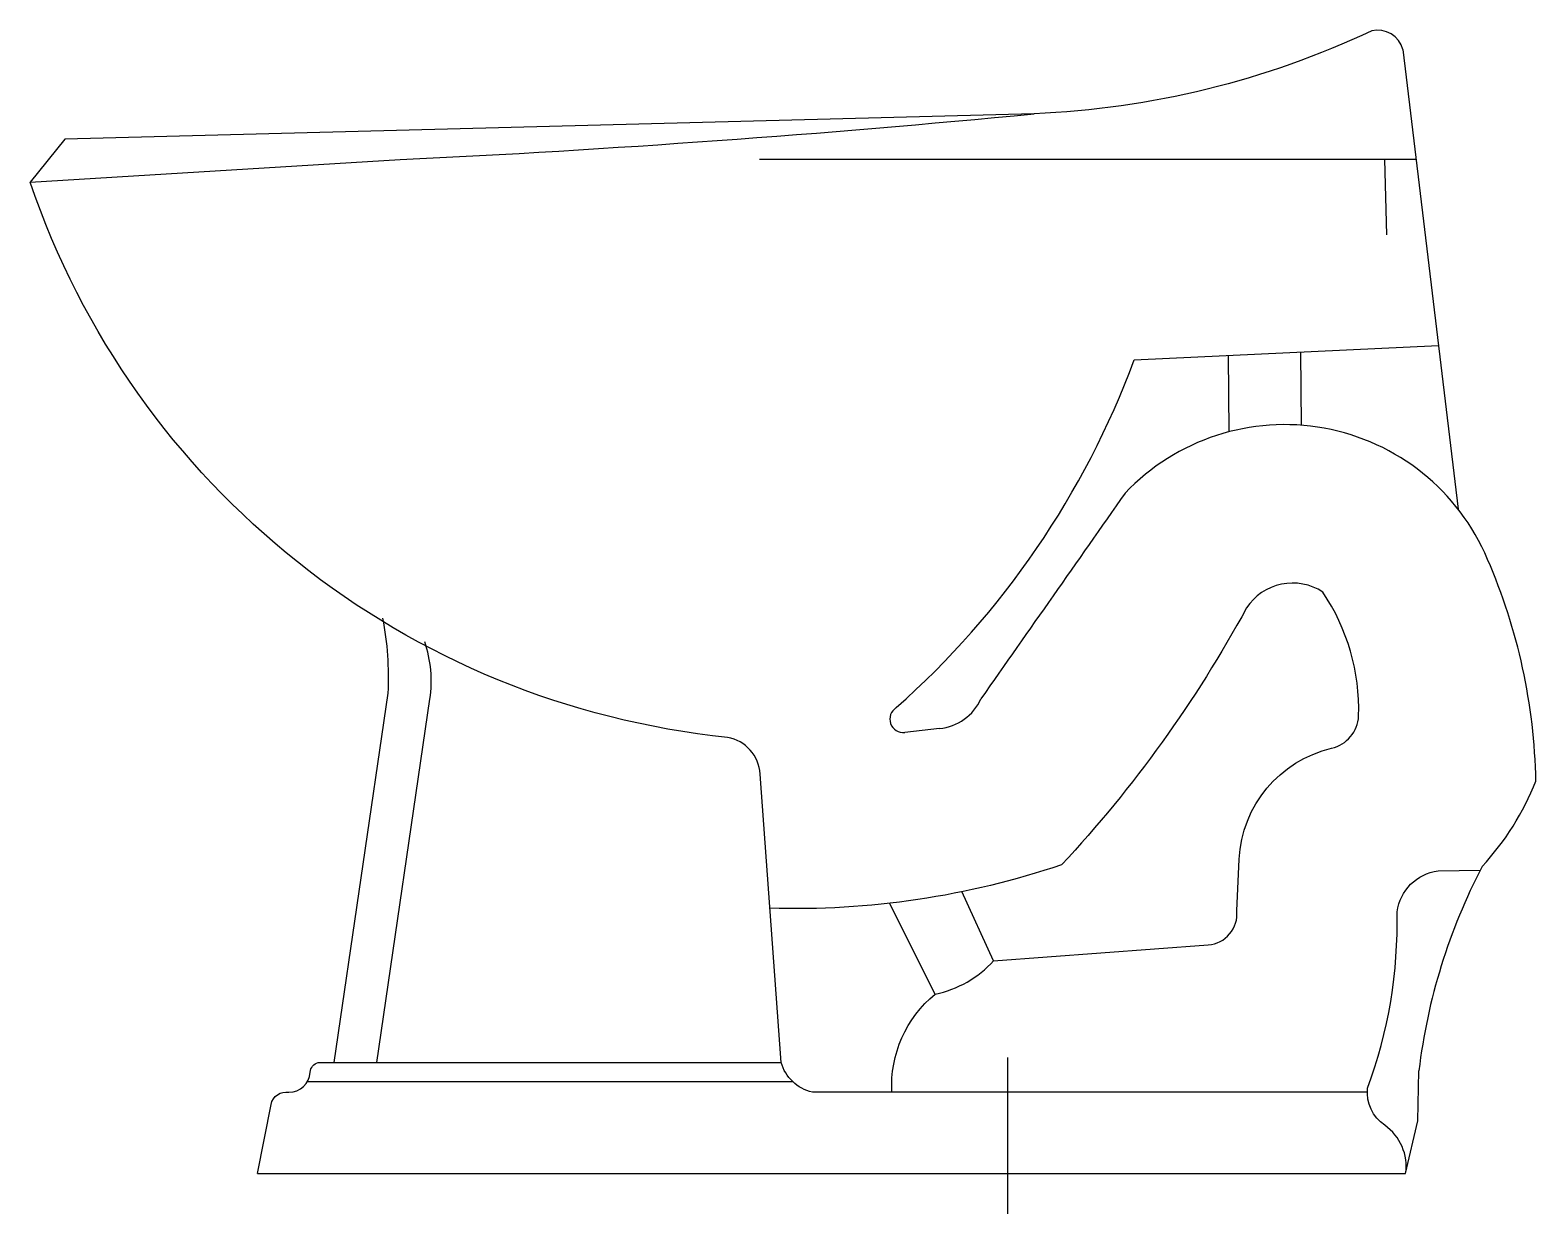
# Model space of a CAD drawing. Header units: millimetres. Extents: x 13.59 to 14.143, y -6.535 to -6.101.
import ezdxf

# ---------------------------------------------------------------- set-up
doc = ezdxf.new("R2010")
doc.units = ezdxf.units.MM
doc.header["$LTSCALE"] = 10

msp = doc.modelspace()

# ---------------------------------------------------------------- linework, layer by layer
for p, q in [((14.09458186075955, -6.107782664353373), (14.11486210504399, -6.276574115684634)), ((14.09941094171816, -6.148157778787958), (13.85822136238989, -6.148157778787958)), ((14.08871593494988, -6.175774966033432), (14.08791096224484, -6.148157778787956)), ((13.99590455895197, -6.22177340028013), (14.10763552654052, -6.216513217994157)), ((14.03084874465493, -6.248139879935987), (14.03056995640154, -6.220141388014095)), ((14.05740024412355, -6.245782380014905), (14.05713247818758, -6.218890851035983)), ((13.92437468305486, -6.357139608889456), (13.91169116078442, -6.358630599256943)), ((13.94427791593711, -6.44246846937614), (13.93260884133615, -6.417024670605148)), ((13.92283328095022, -6.454687083740824), (13.90620957429647, -6.421535807637291)), ((14.10008595117717, -6.501308049825498), (14.10045471883888, -6.482884566625872)), ((14.09560229614707, -6.520644056684946), (14.10008595117717, -6.501308049825498)), ((13.67388926603204, -6.520644056684958), (14.09560229614707, -6.520644056684959))]:
    msp.add_line(p, q)
at = {"color": 1}
msp.add_line((13.94931600620658, -6.477993003878592), (13.94931600620658, -6.535428419215058), dxfattribs=at)
for points in [[(14.08314058559762, -6.100911206310954, -0.09961077077029683), (13.95914336929815, -6.131396637081012), (13.60308302315264, -6.140644056684957), (13.59037796977021, -6.156523028817483), (13.72624465909184, -6.148212328390231, 0.0119460386224622), (13.95914336929815, -6.131396637081012, 3.572823478025861)], [(14.09458186075955, -6.107782664353373, 0.4101957363537143), (14.08314058559762, -6.100911206310954)], [(14.08154431520727, -6.490682306106475), (13.8776991285547, -6.490682306106475, -0.2789236239622031), (13.86626441371525, -6.479818129442835), (13.85851843886465, -6.373877832150415, 0.3473431455034268), (13.84653383696446, -6.360403789933899, -0.2930636841817605), (13.59037796977021, -6.156523028817483, 0.4647526150904502)], [(13.90688257746533, -6.490682306106475, -0.2381763226973072), (13.92283328095022, -6.454687083740824, 0.1594698328999457), (13.94427791593711, -6.44246846937614), (14.02311838098917, -6.436643375006925, 0.4173015645319942), (14.03361699817009, -6.424144901695302), (14.03451042744641, -6.405174008760826, -0.3352483774299982), (14.06841697398523, -6.364425531445322, 0.333932665771267), (14.07835472831579, -6.352539779616025, 0.1577171610191148), (14.06517198578707, -6.307047753180202, 0.4145494371953868), (14.03718586007856, -6.312886190367069, -0.06192769203411252), (13.96925647691962, -6.407240012918679, -0.08907396930223277), (13.86212370850439, -6.423186453056053, -0.08907396930223277)], [(13.70203873651241, -6.479818129442835), (13.72187322315978, -6.344147948617065, 0.06211864314223638), (13.71994576461474, -6.316653093077759, 0.8631256404315573)], [(13.71774234753315, -6.479818129442835), (13.73724821862475, -6.346395716994737, 0.118285533038414), (13.73533555770936, -6.325274243643824)], [(14.09560229614707, -6.520644056684946, 0.2852509175426745), (14.08793343712794, -6.502899677818805, -0.2703130477736583), (14.08160767796898, -6.489310769254205, 0.09543147530336525), (14.09244723061545, -6.42443982880525, -0.3362889581847689), (14.10750628838986, -6.409396880370993), (14.12300457809061, -6.409203329249609)], [(13.67388926603204, -6.520644056684946), (13.67888901260569, -6.495273067198058, -0.4065689679675829), (13.68545116283389, -6.490745879270849, 0.4014914257332206), (13.69326318110683, -6.483408668242946, -0.3301155695998683), (13.69623172061109, -6.479818129442835), (13.86626441371525, -6.479818129442835)]]:
    msp.add_lwpolyline(points, format="xyb")
msp.add_lwpolyline([(13.69226682128043, -6.486817607962919), (13.87043795772408, -6.486817607962919)])
for centre, radius, start, end in [((13.69686174163811, -6.11093557133715), 0.3189226095964371, 311.580172868429, 339.6631783233042), ((14.05117832402732, -6.326405354856353), 0.08086270068436212, 22.83742259650064, 136.4468285706072), ((58.84074905373618, -37.75328438554231), 54.79518783562585, 144.9318493273626, 145.0283114010084), ((13.92920437235373, -6.380497998468234), 0.214284129057498, 1.08517487667643, 23.50912200534001), ((13.92261828019349, -6.338549680629489), 0.01867271763086861, 275.3973645016819, 335.6829266999351), ((13.91111328305477, -6.353714722391832), 0.004949726055385207, 121.5920653739998, 276.7045401925595), ((14.05008871043446, -6.33961178989359), 0.1003625434847444, 317.2017156636068, 338.4724221297396), ((14.31843217096221, -6.509304459775956), 0.2195727223227889, 152.4655702389745, 173.0891915508044)]:
    msp.add_arc(centre, radius, start, end)

doc.saveas('drawing.dxf')
